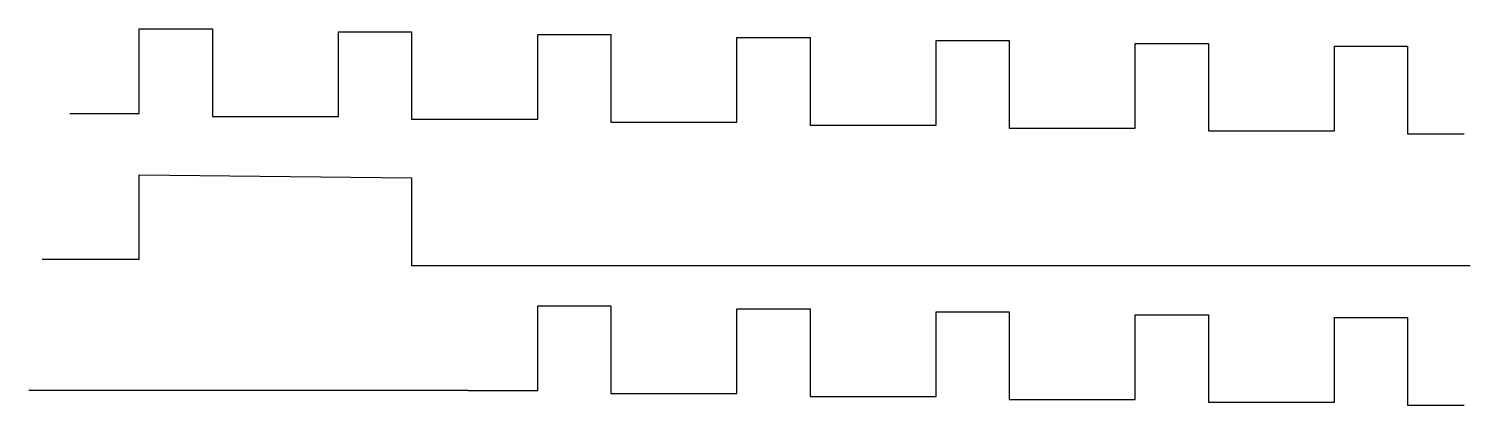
# Model space of a CAD drawing. Header units: millimetres. Extents: x 24.1 to 107.6, y -42.8 to 18.4.
# Drawn here: x 87.61 to 107.63, y 0.5 to 5.73 of the extents above; entities that cross this region are included whole.
import ezdxf

# ---------------------------------------------------------------- set-up
doc = ezdxf.new("R2010")
doc.units = ezdxf.units.MM
doc.header["$LTSCALE"] = 25
doc.layers.add('BOND', color=7, linetype='Continuous')

msp = doc.modelspace()

# ---------------------------------------------------------------- linework, layer by layer
at = {"layer": 'BOND'}
for p, q in [((89.14296, 2.52471), (89.14296, 3.70009)), ((89.14296, 3.70009), (92.92675, 3.65975)), ((92.92675, 3.65975), (92.92675, 2.44403)), ((89.14296, 2.52471), (87.79594, 2.52471)), ((92.92675, 2.44403), (107.63318, 2.44403)), ((93.71281, 0.70561), (87.60835, 0.70561))]:
    msp.add_line(p, q, dxfattribs=at)
for points in [[(88.17795, 4.55376), (89.14296, 4.55376), (89.14296, 5.72913), (90.15931, 5.72913), (90.15931, 4.51342), (90.94538, 4.51342)], [(90.94538, 4.51342), (91.91039, 4.51342), (91.91039, 5.6888), (92.92675, 5.6888), (92.92675, 4.47308), (93.71281, 4.47308)], [(93.71281, 4.47308), (94.67783, 4.47308), (94.67783, 5.64846), (95.69418, 5.64846), (95.69418, 4.43274), (96.48024, 4.43274)], [(96.48024, 4.43274), (97.44526, 4.43274), (97.44526, 5.60812), (98.46161, 5.60812), (98.46161, 4.3924), (99.24767, 4.3924)], [(99.24767, 4.3924), (100.21269, 4.3924), (100.21269, 5.56778), (101.22904, 5.56778), (101.22904, 4.35206), (102.01511, 4.35206)], [(102.01511, 4.35206), (102.98012, 4.35206), (102.98012, 5.52744), (103.99647, 5.52744), (103.99647, 4.31172), (104.78254, 4.31172)], [(104.78254, 4.31172), (105.74755, 4.31172), (105.74755, 5.4871), (106.76391, 5.4871), (106.76391, 4.27139), (107.54997, 4.27139)], [(93.71281, 0.70561), (94.67783, 0.70561), (94.67783, 1.88099), (95.69418, 1.88099), (95.69418, 0.66527), (96.48024, 0.66527)], [(96.48024, 0.66527), (97.44526, 0.66527), (97.44526, 1.84065), (98.46161, 1.84065), (98.46161, 0.62494), (99.24767, 0.62494)], [(99.24767, 0.62494), (100.21269, 0.62494), (100.21269, 1.80031), (101.22904, 1.80031), (101.22904, 0.5846), (102.01511, 0.5846)], [(102.01511, 0.5846), (102.98012, 0.5846), (102.98012, 1.75997), (103.99647, 1.75997), (103.99647, 0.54426), (104.78254, 0.54426)], [(104.78254, 0.54426), (105.74755, 0.54426), (105.74755, 1.71964), (106.76391, 1.71964), (106.76391, 0.50392), (107.54997, 0.50392)]]:
    msp.add_lwpolyline(points, dxfattribs=at)

doc.saveas('drawing.dxf')
